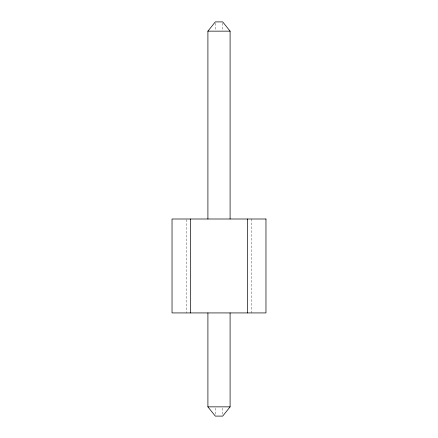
<?xml version="1.0" encoding="UTF-8"?>
<svg xmlns="http://www.w3.org/2000/svg" width="438" height="438" viewBox="0 0 438 438"><rect width="100%" height="100%" fill="white"/><g stroke="black" fill="none" stroke-linecap="round" stroke-linejoin="round"><path stroke-width="0.33" stroke-dasharray="2.19 1.64" d="M251.171 219L251.171 312.929M222.696 23.219L222.696 29.822M222.696 408.178L222.696 414.781M215.304 23.219L215.304 29.822M215.304 408.178L215.304 414.781M186.829 219.679L186.829 312.929"/><path stroke-width="0.66" d="M207.908 219L207.908 31.147L215.304 21.9L222.696 21.9L230.092 31.147L230.092 219M230.092 312.929L230.092 406.853L222.696 416.1L215.304 416.1L207.908 406.853L207.908 312.929M207.908 31.147L230.092 31.147M207.908 406.853L230.092 406.853M247.475 219L247.475 312.929M190.525 219L190.525 312.929M265.965 219L172.035 219L172.035 312.929L265.965 312.929L265.965 219"/></g></svg>
